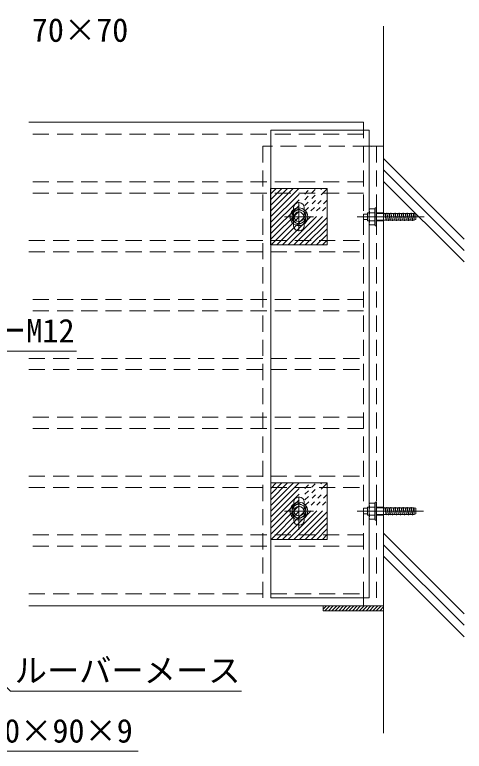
# Model space of a CAD drawing. Units: millimetres, scale not verified. Extents: x -2014 to 1947, y -1404 to 1404.
# Drawn here: x -653 to -96, y -833 to 80 of the extents above; entities that cross this region are included whole.
import ezdxf
from ezdxf.enums import TextEntityAlignment as Align

# ---------------------------------------------------------------- set-up
doc = ezdxf.new("R2010")
doc.units = ezdxf.units.MM
doc.header["$LTSCALE"] = 10
for name, pattern in [('CHAIN2', [12, 9, -1, 1, -1]), ('DASHED2', [3, 2, -1]), ('DOUBLE_CHAIN1', [8.8, 5, -1, 0.6, -0.6, 0.6, -1])]:
    doc.linetypes.add(name, pattern=pattern)
for name, color, linetype, lineweight in [('0-0', 2, 'Continuous', 18), ('0-1', 7, 'Continuous', 9), ('0-3', 7, 'Continuous', 9), ('0-4', 7, 'Continuous', 18), ('0-9', 7, 'Continuous', 9)]:
    doc.layers.add(name, color=color, linetype=linetype, lineweight=lineweight)
doc.styles.add('ＭＳ ゴシック', font='')
doc.styles.get('ＭＳ ゴシック').set_extended_font_data('MS Gothic')

msp = doc.modelspace()

# ---------------------------------------------------------------- linework, layer by layer
at = {"layer": '0-0'}
for p, q in [((-220.8, -53.13), (-635.8, -53.13)), ((-220.8, -653.13), (-635.8, -653.13))]:
    msp.add_line(p, q, dxfattribs=at)
at = {"layer": '0-0', "linetype": 'DASHED2'}
msp.add_line((-220.8, -53.13), (-220.8, -653.13), dxfattribs=at)
at = {"layer": '0-0', "color": 7, "linetype": 'DASHED2'}
for p, q in [((-220.8, -68.13), (-635.8, -68.13)), ((-220.8, -127.13), (-635.8, -127.13)), ((-220.8, -141.13), (-635.8, -141.13)), ((-635.8, -200.13), (-220.8, -200.13)), ((-635.8, -214.13), (-220.8, -214.13)), ((-220.8, -273.13), (-635.8, -273.13)), ((-220.8, -287.13), (-635.8, -287.13)), ((-635.8, -346.13), (-220.8, -346.13)), ((-635.8, -360.13), (-220.8, -360.13)), ((-220.8, -419.13), (-635.8, -419.13)), ((-220.8, -433.13), (-635.8, -433.13)), ((-635.8, -492.13), (-220.8, -492.13)), ((-635.8, -506.13), (-220.8, -506.13)), ((-220.8, -565.13), (-635.8, -565.13)), ((-220.8, -579.13), (-635.8, -579.13)), ((-635.8, -638.13), (-220.8, -638.13))]:
    msp.add_line(p, q, dxfattribs=at)
at = {"layer": '0-1', "lineweight": 18}
for p, q in [((-195.8, 65.84), (-195.8, -810.9)), ((-195.8, -98.32), (-95.8, -198.32)), ((-195.8, -112.46), (-95.8, -212.46)), ((-195.8, -126.61), (-95.8, -226.61)), ((-195.8, -563.09), (-95.8, -663.09)), ((-195.8, -577.23), (-95.8, -677.23)), ((-195.8, -591.37), (-95.8, -691.37))]:
    msp.add_line(p, q, dxfattribs=at)
at = {"layer": '0-3'}
for p, q in [((-335.8, -63.13), (-335.8, -643.13)), ((-213.8, -63.13), (-213.8, -643.13)), ((-335.9, -135.54), (-335.9, -205.54)), ((-335.9, -135.54), (-265.9, -135.54)), ((-265.9, -135.54), (-265.9, -205.54)), ((-212.98, -165.73), (-213.8, -162.38)), ((-213.8, -162.38), (-213.8, -178.88)), ((-206.8, -164.13), (-206.4, -159.63)), ((-206.8, -160.82), (-206.8, -180.44)), ((-206.4, -159.63), (-204.8, -159.63)), ((-206.4, -181.63), (-206.4, -159.63)), ((-204.8, -159.63), (-204.8, -181.63)), ((-220.8, -167.13), (-220.8, -174.13)), ((-220.8, -167.13), (-215.8, -167.13)), ((-215.8, -165.63), (-213.8, -165.63)), ((-215.8, -165.63), (-215.8, -175.63)), ((-212.98, -165.73), (-206.8, -165.73)), ((-195.8, -165.63), (-204.8, -165.63)), ((-157.8, -166.63), (-204.8, -166.63)), ((-195.8, -165.63), (-195.8, -175.63)), ((-194.09, -166.13), (-194.18, -166.63)), ((-194.18, -166.63), (-192.51, -175.13)), ((-194.09, -166.13), (-192.51, -175.13)), ((-194.09, -166.13), (-192.42, -174.63)), ((-191.68, -165.63), (-191.86, -166.63)), ((-191.86, -166.63), (-189.92, -175.63)), ((-189.92, -175.63), (-191.68, -165.63)), ((-191.68, -165.63), (-189.74, -174.63)), ((-189.09, -166.13), (-189.18, -166.63)), ((-187.51, -175.13), (-189.18, -166.63)), ((-189.09, -166.13), (-187.51, -175.13)), ((-189.09, -166.13), (-187.42, -174.63)), ((-186.68, -165.63), (-186.86, -166.63)), ((-186.86, -166.63), (-184.92, -175.63)), ((-184.92, -175.63), (-186.68, -165.63)), ((-186.68, -165.63), (-184.74, -174.63)), ((-184.09, -166.13), (-184.18, -166.63)), ((-182.51, -175.13), (-184.18, -166.63)), ((-184.09, -166.13), (-182.51, -175.13)), ((-184.09, -166.13), (-182.42, -174.63)), ((-181.68, -165.63), (-181.86, -166.63)), ((-181.86, -166.63), (-179.92, -175.63)), ((-179.92, -175.63), (-181.68, -165.63)), ((-181.68, -165.63), (-179.74, -174.63)), ((-179.09, -166.13), (-179.18, -166.63)), ((-177.51, -175.13), (-179.18, -166.63)), ((-179.09, -166.13), (-177.51, -175.13)), ((-179.09, -166.13), (-177.42, -174.63)), ((-176.68, -165.63), (-176.86, -166.63)), ((-176.86, -166.63), (-174.92, -175.63)), ((-174.92, -175.63), (-176.68, -165.63)), ((-176.68, -165.63), (-174.74, -174.63)), ((-174.09, -166.13), (-174.18, -166.63)), ((-172.51, -175.13), (-174.18, -166.63)), ((-174.09, -166.13), (-172.51, -175.13)), ((-174.09, -166.13), (-172.42, -174.63)), ((-171.68, -165.63), (-171.86, -166.63)), ((-171.86, -166.63), (-169.92, -175.63)), ((-169.92, -175.63), (-171.68, -165.63)), ((-171.68, -165.63), (-169.74, -174.63)), ((-169.09, -166.13), (-169.18, -166.63)), ((-167.51, -175.13), (-169.18, -166.63)), ((-169.09, -166.13), (-167.51, -175.13)), ((-169.09, -166.13), (-167.42, -174.63)), ((-166.68, -165.63), (-166.86, -166.63)), ((-166.86, -166.63), (-164.92, -175.63)), ((-164.92, -175.63), (-166.68, -165.63)), ((-166.68, -165.63), (-164.74, -174.63)), ((-164.09, -166.13), (-164.18, -166.63)), ((-162.51, -175.13), (-164.18, -166.63)), ((-164.09, -166.13), (-162.51, -175.13)), ((-164.09, -166.13), (-162.42, -174.63)), ((-161.68, -165.63), (-161.86, -166.63)), ((-161.86, -166.63), (-159.92, -175.63)), ((-159.92, -175.63), (-161.68, -165.63)), ((-161.68, -165.63), (-159.74, -174.63)), ((-159.09, -166.13), (-159.18, -166.63)), ((-157.8, -173.64), (-159.18, -166.63)), ((-159.09, -166.13), (-157.8, -172.7)), ((-157.8, -173.47), (-159.09, -166.13)), ((-157.8, -166.63), (-155.8, -167.13)), ((-157.8, -166.63), (-157.8, -174.63)), ((-155.8, -167.13), (-155.8, -174.13)), ((-220.8, -174.13), (-215.8, -174.13)), ((-215.8, -175.63), (-213.8, -175.63)), ((-212.98, -175.54), (-213.8, -178.88)), ((-213.8, -178.88), (-212.9, -180.45)), ((-212.98, -175.54), (-206.8, -175.54)), ((-212.9, -180.44), (-206.8, -180.44)), ((-206.8, -177.13), (-206.4, -181.63)), ((-206.4, -181.63), (-204.8, -181.63)), ((-157.8, -174.63), (-204.8, -174.63)), ((-195.8, -175.63), (-204.8, -175.63)), ((-192.51, -175.13), (-192.42, -174.63)), ((-189.92, -175.63), (-189.74, -174.63)), ((-187.51, -175.13), (-187.42, -174.63)), ((-184.92, -175.63), (-184.74, -174.63)), ((-182.51, -175.13), (-182.42, -174.63)), ((-179.92, -175.63), (-179.74, -174.63)), ((-177.51, -175.13), (-177.42, -174.63)), ((-174.92, -175.63), (-174.74, -174.63)), ((-172.51, -175.13), (-172.42, -174.63)), ((-169.92, -175.63), (-169.74, -174.63)), ((-167.51, -175.13), (-167.42, -174.63)), ((-164.92, -175.63), (-164.74, -174.63)), ((-162.51, -175.13), (-162.42, -174.63)), ((-159.92, -175.63), (-159.74, -174.63)), ((-157.8, -174.63), (-155.8, -174.13)), ((-335.9, -205.54), (-265.9, -205.54)), ((-335.8, -500.63), (-335.8, -570.63)), ((-335.8, -500.63), (-265.8, -500.63)), ((-265.8, -500.63), (-265.8, -570.63)), ((-212.98, -530.73), (-213.8, -527.38)), ((-213.8, -527.38), (-213.8, -543.88)), ((-206.8, -529.13), (-206.4, -524.63)), ((-206.8, -525.82), (-206.8, -545.44)), ((-206.4, -524.63), (-204.8, -524.63)), ((-206.4, -546.63), (-206.4, -524.63)), ((-204.8, -524.63), (-204.8, -546.63)), ((-220.8, -532.13), (-220.8, -539.13)), ((-220.8, -532.13), (-215.8, -532.13)), ((-215.8, -530.63), (-213.8, -530.63)), ((-215.8, -530.63), (-215.8, -540.63)), ((-212.98, -530.73), (-206.8, -530.73)), ((-195.8, -530.63), (-204.8, -530.63)), ((-157.8, -531.63), (-204.8, -531.63)), ((-195.8, -530.63), (-195.8, -540.63)), ((-194.09, -531.13), (-194.18, -531.63)), ((-194.18, -531.63), (-192.51, -540.13)), ((-194.09, -531.13), (-192.51, -540.13)), ((-194.09, -531.13), (-192.42, -539.63)), ((-191.68, -530.63), (-191.86, -531.63)), ((-191.86, -531.63), (-189.92, -540.63)), ((-189.92, -540.63), (-191.68, -530.63)), ((-191.68, -530.63), (-189.74, -539.63)), ((-189.09, -531.13), (-189.18, -531.63)), ((-187.51, -540.13), (-189.18, -531.63)), ((-189.09, -531.13), (-187.51, -540.13)), ((-189.09, -531.13), (-187.42, -539.63)), ((-186.68, -530.63), (-186.86, -531.63)), ((-186.86, -531.63), (-184.92, -540.63)), ((-184.92, -540.63), (-186.68, -530.63)), ((-186.68, -530.63), (-184.74, -539.63)), ((-184.09, -531.13), (-184.18, -531.63)), ((-182.51, -540.13), (-184.18, -531.63)), ((-184.09, -531.13), (-182.51, -540.13)), ((-184.09, -531.13), (-182.42, -539.63)), ((-181.68, -530.63), (-181.86, -531.63)), ((-181.86, -531.63), (-179.92, -540.63)), ((-179.92, -540.63), (-181.68, -530.63)), ((-181.68, -530.63), (-179.74, -539.63)), ((-179.09, -531.13), (-179.18, -531.63)), ((-177.51, -540.13), (-179.18, -531.63)), ((-179.09, -531.13), (-177.51, -540.13)), ((-179.09, -531.13), (-177.42, -539.63)), ((-176.68, -530.63), (-176.86, -531.63)), ((-176.86, -531.63), (-174.92, -540.63)), ((-174.92, -540.63), (-176.68, -530.63)), ((-176.68, -530.63), (-174.74, -539.63)), ((-174.09, -531.13), (-174.18, -531.63)), ((-172.51, -540.13), (-174.18, -531.63)), ((-174.09, -531.13), (-172.51, -540.13)), ((-174.09, -531.13), (-172.42, -539.63)), ((-171.68, -530.63), (-171.86, -531.63)), ((-171.86, -531.63), (-169.92, -540.63)), ((-169.92, -540.63), (-171.68, -530.63)), ((-171.68, -530.63), (-169.74, -539.63)), ((-169.09, -531.13), (-169.18, -531.63)), ((-167.51, -540.13), (-169.18, -531.63)), ((-169.09, -531.13), (-167.51, -540.13)), ((-169.09, -531.13), (-167.42, -539.63)), ((-166.68, -530.63), (-166.86, -531.63)), ((-166.86, -531.63), (-164.92, -540.63)), ((-164.92, -540.63), (-166.68, -530.63)), ((-166.68, -530.63), (-164.74, -539.63)), ((-164.09, -531.13), (-164.18, -531.63)), ((-162.51, -540.13), (-164.18, -531.63)), ((-164.09, -531.13), (-162.51, -540.13)), ((-164.09, -531.13), (-162.42, -539.63)), ((-161.68, -530.63), (-161.86, -531.63)), ((-161.86, -531.63), (-159.92, -540.63)), ((-159.92, -540.63), (-161.68, -530.63)), ((-161.68, -530.63), (-159.74, -539.63)), ((-159.09, -531.13), (-159.18, -531.63)), ((-157.8, -538.64), (-159.18, -531.63)), ((-159.09, -531.13), (-157.8, -537.7)), ((-157.8, -538.47), (-159.09, -531.13)), ((-157.8, -531.63), (-155.8, -532.13)), ((-157.8, -531.63), (-157.8, -539.63)), ((-155.8, -532.13), (-155.8, -539.13)), ((-220.8, -539.13), (-215.8, -539.13)), ((-215.8, -540.63), (-213.8, -540.63)), ((-212.98, -540.54), (-213.8, -543.88)), ((-213.8, -543.88), (-212.9, -545.45)), ((-212.98, -540.54), (-206.8, -540.54)), ((-212.9, -545.44), (-206.8, -545.44)), ((-206.8, -542.13), (-206.4, -546.63)), ((-206.4, -546.63), (-204.8, -546.63)), ((-157.8, -539.63), (-204.8, -539.63)), ((-195.8, -540.63), (-204.8, -540.63)), ((-192.51, -540.13), (-192.42, -539.63)), ((-189.92, -540.63), (-189.74, -539.63)), ((-187.51, -540.13), (-187.42, -539.63)), ((-184.92, -540.63), (-184.74, -539.63)), ((-182.51, -540.13), (-182.42, -539.63)), ((-179.92, -540.63), (-179.74, -539.63)), ((-177.51, -540.13), (-177.42, -539.63)), ((-174.92, -540.63), (-174.74, -539.63)), ((-172.51, -540.13), (-172.42, -539.63)), ((-169.92, -540.63), (-169.74, -539.63)), ((-167.51, -540.13), (-167.42, -539.63)), ((-164.92, -540.63), (-164.74, -539.63)), ((-162.51, -540.13), (-162.42, -539.63)), ((-159.92, -540.63), (-159.74, -539.63)), ((-157.8, -539.63), (-155.8, -539.13)), ((-335.8, -570.63), (-265.8, -570.63)), ((-195.8, -659.13), (-270.8, -659.13))]:
    msp.add_line(p, q, dxfattribs=at)
at = {"layer": '0-3', "lineweight": 18}
for p, q in [((-213.8, -63.13), (-335.8, -63.13)), ((-300.4, -153.04), (-301.4, -153.04)), ((-307.4, -159.04), (-307.4, -161.66)), ((-294.4, -159.04), (-294.4, -161.66)), ((-307.4, -179.41), (-307.4, -182.04)), ((-294.4, -179.41), (-294.4, -182.04)), ((-301.4, -188.04), (-300.4, -188.04)), ((-301.3, -518.13), (-300.3, -518.13)), ((-307.3, -524.13), (-307.3, -526.76)), ((-294.3, -524.13), (-294.3, -526.76)), ((-307.3, -544.51), (-307.3, -547.13)), ((-294.3, -544.51), (-294.3, -547.13)), ((-300.3, -553.13), (-301.3, -553.13)), ((-213.8, -643.13), (-335.8, -643.13))]:
    msp.add_line(p, q, dxfattribs=at)
at = {"layer": '0-3', "color": 2, "linetype": 'DASHED2', "lineweight": 18}
for p, q in [((-345.8, -83.13), (-345.8, -653.13)), ((-213.8, -83.13), (-345.8, -83.13)), ((-204.8, -83.13), (-204.8, -653.13))]:
    msp.add_line(p, q, dxfattribs=at)
at = {"layer": '0-3', "color": 2, "lineweight": 18}
for p, q in [((-195.8, -83.13), (-213.8, -83.13)), ((-210.8, -83.34), (-210.6, -83.13)), ((-220.8, -643.13), (-220.8, -653.13))]:
    msp.add_line(p, q, dxfattribs=at)
at = {"layer": '0-3', "linetype": 'DOUBLE_CHAIN1'}
for p, q in [((-335.9, -198.93), (-272.5, -135.54)), ((-335.9, -191.86), (-279.57, -135.54)), ((-335.9, -184.79), (-286.64, -135.54)), ((-335.9, -177.72), (-293.71, -135.54)), ((-335.9, -170.65), (-300.78, -135.54)), ((-335.9, -163.58), (-307.86, -135.54)), ((-335.9, -156.5), (-314.93, -135.54)), ((-335.9, -149.43), (-322, -135.54)), ((-335.9, -142.36), (-329.07, -135.54)), ((-335.43, -205.54), (-265.9, -136)), ((-328.36, -205.54), (-265.9, -143.07)), ((-321.29, -205.54), (-265.9, -150.14)), ((-314.22, -205.54), (-265.9, -157.22)), ((-307.15, -205.54), (-265.9, -164.29)), ((-300.07, -205.54), (-265.9, -171.36)), ((-293, -205.54), (-265.9, -178.43)), ((-285.93, -205.54), (-265.9, -185.5)), ((-278.86, -205.54), (-265.9, -192.57)), ((-271.79, -205.54), (-265.9, -199.64)), ((-335.8, -564.03), (-272.4, -500.63)), ((-335.8, -556.96), (-279.48, -500.63)), ((-335.8, -549.89), (-286.55, -500.63)), ((-335.8, -542.81), (-293.62, -500.63)), ((-335.8, -535.74), (-300.69, -500.63)), ((-335.8, -528.67), (-307.76, -500.63)), ((-335.8, -521.6), (-314.83, -500.63)), ((-335.8, -514.53), (-321.9, -500.63)), ((-335.8, -507.46), (-328.97, -500.63)), ((-335.33, -570.63), (-265.8, -501.1)), ((-328.26, -570.63), (-265.8, -508.17)), ((-321.19, -570.63), (-265.8, -515.24)), ((-314.12, -570.63), (-265.8, -522.31)), ((-307.05, -570.63), (-265.8, -529.38)), ((-299.98, -570.63), (-265.8, -536.45)), ((-292.91, -570.63), (-265.8, -543.52)), ((-285.84, -570.63), (-265.8, -550.6)), ((-278.76, -570.63), (-265.8, -557.67)), ((-271.69, -570.63), (-265.8, -564.74))]:
    msp.add_line(p, q, dxfattribs=at)
at = {"layer": '0-3', "linetype": 'CHAIN2', "lineweight": 18}
for p, q in [((-300.9, -188.54), (-300.9, -152.54)), ((-318.9, -170.54), (-282.9, -170.54)), ((-228.64, -170.63), (-145.63, -170.63)), ((-300.8, -558.86), (-300.8, -517.63)), ((-318.68, -535.63), (-282.8, -535.63)), ((-228.64, -535.63), (-146.19, -535.63))]:
    msp.add_line(p, q, dxfattribs=at)
at = {"layer": '0-3', "linetype": 'DASHED2', "lineweight": 18}
for p, q in [((-307.4, -161.66), (-307.4, -179.41)), ((-294.4, -161.66), (-294.4, -179.41)), ((-307.3, -526.76), (-307.3, -544.51)), ((-294.3, -526.76), (-294.3, -544.51))]:
    msp.add_line(p, q, dxfattribs=at)
at = {"layer": '0-3', "linetype": 'DASHED2'}
msp.add_line((-204.8, -159.63), (-204.8, -181.63), dxfattribs=at)
at = {"layer": '0-3', "color": 3, "lineweight": 18}
for p, q in [((-309.3, -530.73), (-300.8, -525.82)), ((-300.8, -525.82), (-292.3, -530.73)), ((-309.3, -540.54), (-309.3, -530.73)), ((-292.3, -530.73), (-292.3, -540.54)), ((-300.8, -545.45), (-309.3, -540.54)), ((-292.3, -540.54), (-300.8, -545.45))]:
    msp.add_line(p, q, dxfattribs=at)
msp.add_lwpolyline([(-309.4, -165.63), (-300.9, -160.72), (-292.4, -165.63), (-292.4, -175.44), (-300.9, -180.35), (-309.4, -175.44)], close=True, dxfattribs=at)
at = {"layer": '0-3'}
for points in [[(-213.8, -162.38), (-212.9, -160.82), (-206.8, -160.82)], [(-213.8, -527.38), (-212.9, -525.82), (-206.8, -525.82)]]:
    msp.add_lwpolyline(points, dxfattribs=at)
at = {"layer": '0-3', "color": 3, "lineweight": 18}
for centre, radius in [((-300.9, -170.54), 11), ((-300.9, -170.54), 8.5), ((-300.9, -170.54), 6), ((-300.8, -535.63), 11), ((-300.8, -535.63), 8.5), ((-300.8, -535.63), 6)]:
    msp.add_circle(centre, radius, dxfattribs=at)
at = {"layer": '0-3', "lineweight": 18}
for centre, start, end in [((-301.4, -159.04), 90, 180), ((-300.4, -159.04), 0, 90), ((-301.4, -182.04), 180, 270), ((-300.4, -182.04), 270, 0), ((-301.3, -524.13), 90, 180), ((-300.3, -524.13), 0, 90), ((-301.3, -547.13), 180, 270), ((-300.3, -547.13), 270, 0)]:
    msp.add_arc(centre, 6, start, end, dxfattribs=at)
at = {"layer": '0-3'}
for centre in [(-198.8, -170.63), (-198.8, -535.63)]:
    msp.add_arc(centre, 15, 160.90353, 199.09712, dxfattribs=at)
at = {"layer": '0-4'}
for p, q in [((-195.8, -653.13), (-270.8, -653.13)), ((-270.8, -657.18), (-266.75, -653.13)), ((-270.8, -653.13), (-270.8, -659.13)), ((-268.51, -659.13), (-262.51, -653.13)), ((-264.26, -659.13), (-258.26, -653.13)), ((-260.02, -659.13), (-254.02, -653.13)), ((-255.78, -659.13), (-249.78, -653.13)), ((-251.54, -659.13), (-245.54, -653.13)), ((-247.29, -659.13), (-241.29, -653.13)), ((-243.05, -659.13), (-237.05, -653.13)), ((-238.81, -659.13), (-232.81, -653.13)), ((-234.56, -659.13), (-228.56, -653.13)), ((-230.32, -659.13), (-224.32, -653.13)), ((-226.08, -659.13), (-220.08, -653.13)), ((-221.84, -659.13), (-215.84, -653.13)), ((-217.59, -659.13), (-211.59, -653.13)), ((-213.35, -659.13), (-207.35, -653.13)), ((-209.11, -659.13), (-203.11, -653.13)), ((-204.87, -659.13), (-198.87, -653.13)), ((-200.62, -659.13), (-195.8, -654.31))]:
    msp.add_line(p, q, dxfattribs=at)
at = {"layer": '0-9', "color": 2, "lineweight": 18}
msp.add_line((-220.8, -53.13), (-220.8, -63.13), dxfattribs=at)
at = {"layer": '0-9', "lineweight": 18}
for points in [[(-1082.97, -173.9), (-919.56, -337.31), (-576.87, -337.31)], [(-1091.23, -638.06), (-895.85, -833.45), (-500.1, -833.45)], [(-781.55, -635.87), (-658.59, -758.83), (-371.87, -758.83)]]:
    msp.add_lwpolyline(points, dxfattribs=at)

# ---------------------------------------------------------------- texts
at = {"layer": '0-9', "style": 'ＭＳ ゴシック'}
for s, p in [('緩衝材t=5\u300070×70', (-852.06, 37.61)), ('後打ちアンカーM12', (-918.97, -335.28)), ('ルーバーメース', (-653.39, -756.69)), ('L-150×90×9', (-746.26, -831.48))]:
    msp.add_text(s, height=29.33, dxfattribs=at).set_placement(p, align=Align.BOTTOM_LEFT)

doc.saveas('drawing.dxf')
